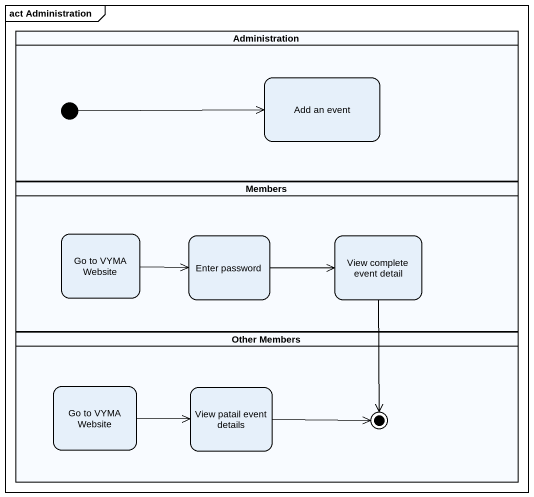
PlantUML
@startuml
mainframe act Administration
hide empty description
state Administration <<partition>> {
  state "Add an event" as Add_an_event
  [*] -right-> Add_an_event
}
state Members <<partition>> {
  state "Go to VYMA Website" as Go_to_VYMA_Website
  state "Enter password" as Enter_password
  state "View complete event detail" as View_complete_event_detail
}
state "Other Members" as Other_Members <<partition>> {
  state "Go to VYMA Website" as Go_to_VYMA_Website_2
  state "View patail event details" as View_patail_event_details
  state final1 <<end>>
}
Go_to_VYMA_Website -right-> Enter_password
Enter_password -right-> View_complete_event_detail
View_complete_event_detail --> final1
Go_to_VYMA_Website_2 -right-> View_patail_event_details
View_patail_event_details -right-> final1
@enduml
